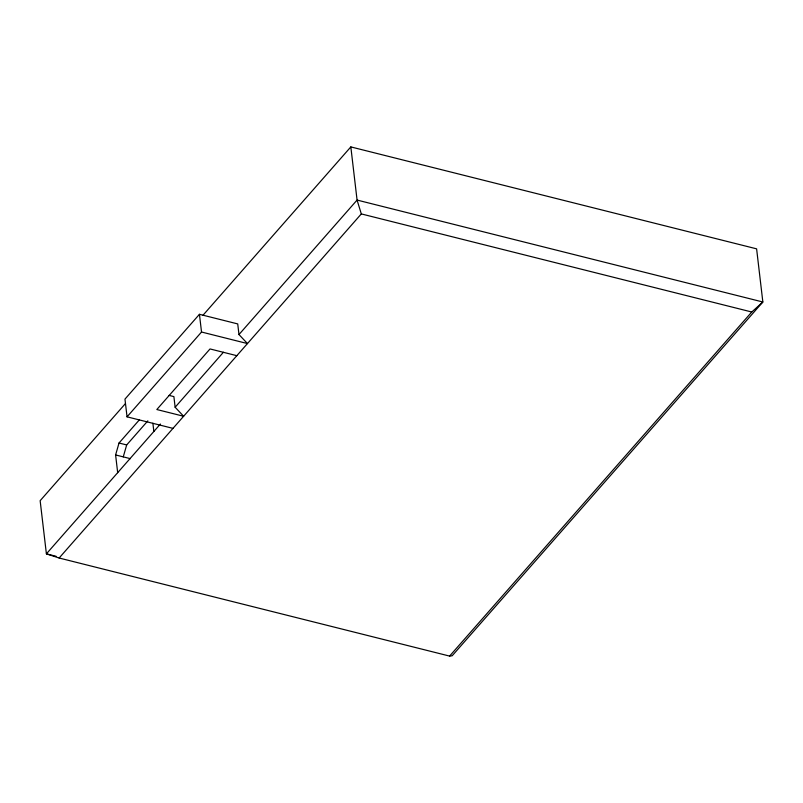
<?xml version="1.0" encoding="UTF-8"?>
<svg xmlns="http://www.w3.org/2000/svg" width="803" height="803" viewBox="0 0 803 803"><rect width="100%" height="100%" fill="white"/><g stroke="black" fill="none" stroke-linecap="round" stroke-linejoin="round"><path stroke-width="1.2" d="M117.68 472.666L115.602 454.95L119.025 443.015L139.361 419.859M123.26 456.877L126.683 444.942L147.832 420.852M127.045 416.837L201.523 332.02L247.465 343.564L238.973 334.55L237.728 323.92L199.445 314.304L124.967 399.111L127.045 416.837L172.986 428.37M125.258 403.779L40.15 500.691L46.393 553.849L59.141 558.015L449.6 656.091L452.169 655.77L762.85 301.998L756.607 248.84L350.831 146.909L202.928 315.328M160.399 424.024L46.393 553.849L56.11 556.288M236.825 355.679L210.025 348.944L156.826 409.53L183.626 416.255L175.134 407.241L223.425 352.256M238.973 334.55L357.074 200.067L350.831 146.909M59.141 558.015L361.31 213.919L357.074 200.067L762.85 301.998L751.769 312.006L449.6 656.091M361.31 213.919L751.769 312.006M169.102 395.407L173.89 396.612L175.134 407.241M119.025 443.015L126.683 444.942M115.602 454.95L130.437 458.674M199.445 314.304L201.523 332.02M152.881 423.211L153.855 431.482"/></g></svg>
